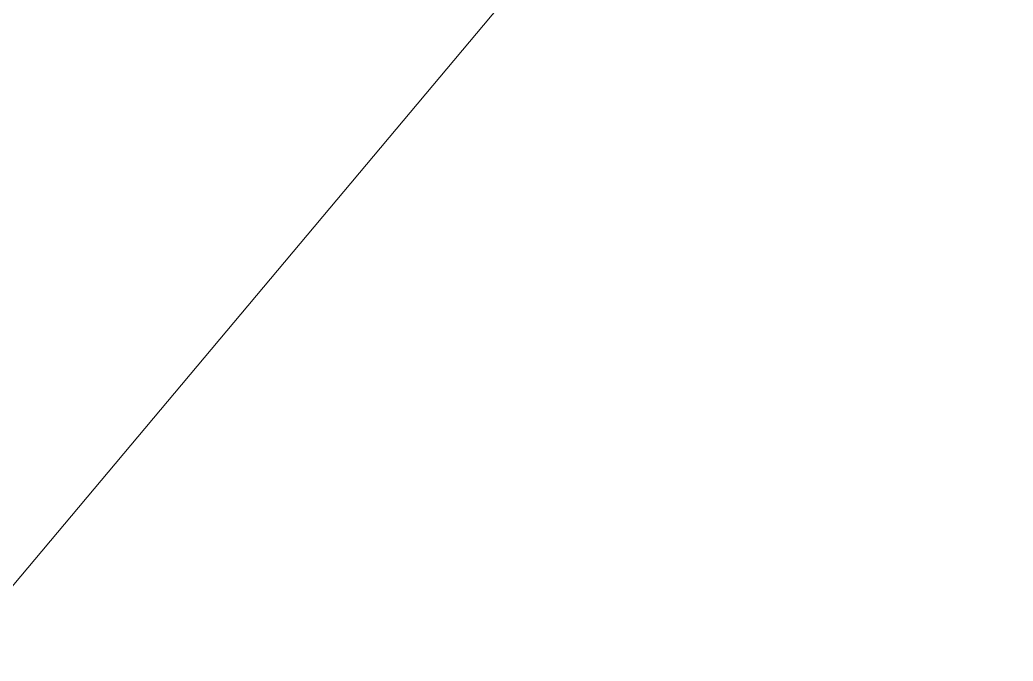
# Model space of a CAD drawing. Extents: x 43 to 2536, y -3058 to -41.
# Drawn here: x 350.5 to 369.58, y -2791.55 to -2779.23 of the extents above; entities that cross this region are included whole.
import ezdxf

# ---------------------------------------------------------------- set-up
doc = ezdxf.new("R2010")
doc.units = 0
doc.header["$MEASUREMENT"] = 0
doc.layers.add('Layer 1', color=7, linetype='Continuous', lineweight=0)

msp = doc.modelspace()

# ---------------------------------------------------------------- linework, layer by layer
at = {"layer": 'Layer 1'}
for points, knots in [([(417.615, -3000.967), (411.075, -2995.486), (401.165, -2992.706), (388.155, -2992.706), (388.155, -2992.706), (180.155, -2992.706), (180.155, -2992.706), (180.155, -2992.706), (369.975, -2766.746), (369.975, -2766.746), (384.935, -2749.226), (395.025, -2736.356), (399.965, -2728.486), (405.075, -2720.356), (407.665, -2709.406), (407.665, -2695.956), (407.665, -2667.217), (392.075, -2652.646), (361.345, -2652.646), (361.345, -2652.646), (133.185, -2652.646), (133.185, -2652.646), (120.325, -2652.646), (110.435, -2655.726), (103.795, -2661.786), (97.095, -2667.906), (93.705, -2675.996), (93.705, -2685.836), (93.705, -2695.336), (97.105, -2703.116), (103.825, -2708.956), (110.465, -2714.726), (120.345, -2717.656), (133.185, -2717.656), (133.185, -2717.656), (305.905, -2717.656), (305.905, -2717.656), (305.905, -2717.656), (102.655, -2960.856), (102.655, -2960.856), (99.365, -2964.686), (95.505, -2969.246), (91.165, -2974.396), (86.775, -2979.606), (83.295, -2983.967), (80.815, -2987.366), (78.255, -2990.876), (76.195, -2994.677), (74.685, -2998.636), (73.145, -3002.677), (72.365, -3007.146), (72.365, -3011.936), (72.365, -3025.786), (77.095, -3037.016), (86.435, -3045.306), (95.705, -3053.536), (109.595, -3057.706), (127.705, -3057.706), (127.705, -3057.706), (388.155, -3057.706), (388.155, -3057.706), (401.195, -3057.706), (411.125, -3054.677), (417.675, -3048.706), (424.285, -3042.686), (427.635, -3034.456), (427.635, -3024.246), (427.635, -3014.376), (424.265, -3006.536), (417.615, -3000.967)], [0, 0, 0, 0, 1, 1, 1, 2, 2, 2, 3, 3, 3, 4, 4, 4, 5, 5, 5, 6, 6, 6, 7, 7, 7, 8, 8, 8, 9, 9, 9, 10, 10, 10, 11, 11, 11, 12, 12, 12, 13, 13, 13, 14, 14, 14, 15, 15, 15, 16, 16, 16, 17, 17, 17, 18, 18, 18, 19, 19, 19, 20, 20, 20, 21, 21, 21, 22, 22, 22, 23, 23, 23, 23]), ([(380.349, -2666.892), (383.571, -2680.103), (374.47, -2693.357), (367.666, -2703.799), (367.589, -2703.917), (367.539, -2704.035), (367.483, -2704.153), (362.907, -2705.484), (358.493, -2707.657), (354.549, -2710.72), (329.718, -2730.003), (326.498, -2762.211), (312.306, -2788.376), (316.419, -2773.952), (317.82, -2758.292), (318.132, -2742.915), (324.694, -2731.191), (330.466, -2719.119), (339.489, -2709.008), (346.804, -2700.811), (353.954, -2694.01), (357.905, -2683.459), (361.166, -2674.752), (363.74, -2665.809), (366.062, -2656.777), (369.998, -2656.993), (373.615, -2657.49), (376.925, -2658.264), (378.407, -2660.854), (379.578, -2663.729), (380.349, -2666.892)], [0, 0, 0, 0, 1, 1, 1, 2, 2, 2, 3, 3, 3, 4, 4, 4, 5, 5, 5, 6, 6, 6, 7, 7, 7, 8, 8, 8, 9, 9, 9, 10, 10, 10, 10]), ([(374.919, -2754.681), (365.496, -2756.233), (356.54, -2759.015), (348.182, -2762.901), (357.359, -2751.837), (369.481, -2744.61), (383.683, -2741.556), (387.168, -2740.807), (385.755, -2735.476), (382.294, -2736.22), (378.865, -2736.958), (375.593, -2737.982), (372.414, -2739.169), (376.204, -2733.347), (381.319, -2729.009), (387.714, -2726.09), (389.938, -2725.075), (389.29, -2722.546), (387.643, -2721.516), (386.613, -2719.869), (384.084, -2719.222), (383.07, -2721.445), (380.151, -2727.84), (375.812, -2732.955), (369.99, -2736.745), (371.177, -2733.566), (372.202, -2730.294), (372.939, -2726.865), (373.683, -2723.405), (368.353, -2721.991), (367.603, -2725.477), (364.55, -2739.678), (357.322, -2751.8), (346.258, -2760.978), (350.497, -2751.862), (353.441, -2742.042), (354.885, -2731.671), (355.369, -2728.198), (350.04, -2726.76), (349.549, -2730.283), (346.247, -2753.986), (335.163, -2774.799), (317.646, -2790.218), (325.815, -2774.983), (330.275, -2758.167), (337.228, -2742.239), (346.173, -2721.751), (375.949, -2695.362), (395.765, -2713.394), (397.577, -2715.385), (398.933, -2717.478), (399.899, -2719.638), (398.965, -2722.075), (397.864, -2724.321), (396.585, -2726.356), (392.673, -2732.588), (385.399, -2742.09), (374.919, -2754.681)], [0, 0, 0, 0, 1, 1, 1, 2, 2, 2, 3, 3, 3, 4, 4, 4, 5, 5, 5, 6, 6, 6, 7, 7, 7, 8, 8, 8, 9, 9, 9, 10, 10, 10, 11, 11, 11, 12, 12, 12, 13, 13, 13, 14, 14, 14, 15, 15, 15, 16, 16, 16, 17, 17, 17, 18, 18, 18, 19, 19, 19, 19]), ([(318.941, -2791.514), (332.232, -2776.414), (349.538, -2766.109), (369.242, -2761.433), (368.481, -2762.33), (367.713, -2763.233), (366.925, -2764.156), (366.925, -2764.156), (357.018, -2775.95), (357.018, -2775.95), (344.153, -2780.87), (331.048, -2785.021), (318.941, -2791.514)], [0, 0, 0, 0, 1, 1, 1, 2, 2, 2, 3, 3, 3, 4, 4, 4, 4])]:
    msp.add_open_spline(points, degree=3, knots=knots, dxfattribs=at)

doc.saveas('drawing.dxf')
